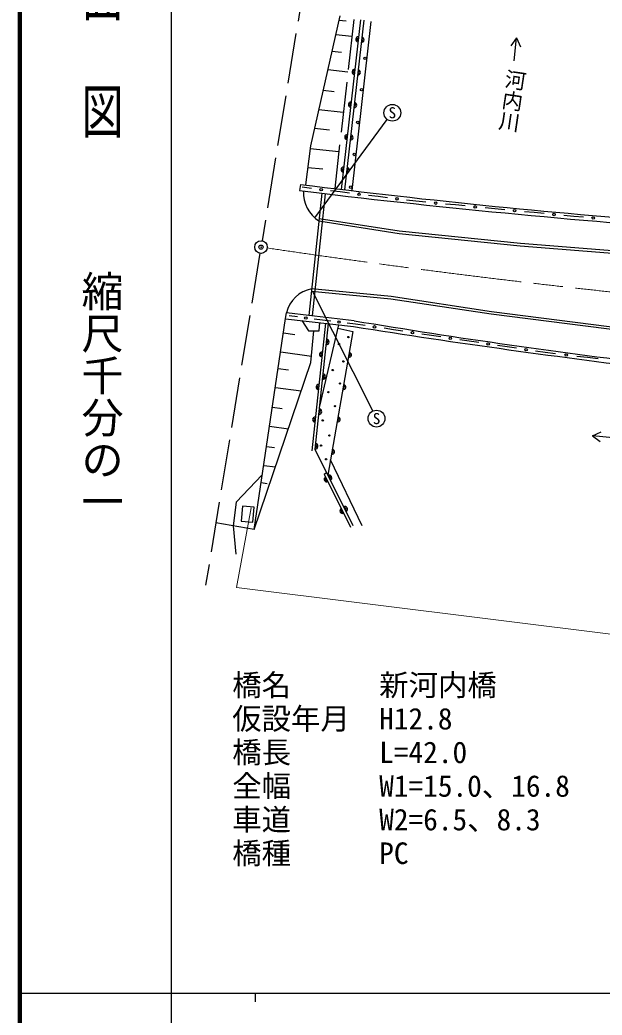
# Model space of a CAD drawing. Units: millimetres, scale not verified. Extents: x 40000 to 680000, y 20000 to 380000.
# Drawn here: x 40000 to 109328, y 202409 to 320786 of the extents above; entities that cross this region are included whole.
import ezdxf
from ezdxf.enums import TextEntityAlignment as Align

# ---------------------------------------------------------------- set-up
doc = ezdxf.new("R2010")
doc.units = ezdxf.units.MM
doc.header["$LTSCALE"] = 1000
doc.header["$PDMODE"] = 32
doc.header["$PDSIZE"] = 500
doc.linetypes.add('CHAIN', pattern=[18.5, 12, -1.5, 3.5, -1.5])
doc.linetypes.add('DASHED', pattern=[7.5, 6, -1.5])
for name, color, linetype, lineweight in [('M-BGD', 7, 'Continuous', 25), ('M-BGD-EXST', 7, 'Continuous', 25), ('M-BMK', 2, 'CHAIN', 13), ('M-BMK-SRVR', 3, 'Continuous', 25), ('M-STR-HTXT', 7, 'Continuous', 13), ('M-STR-STR1', 1, 'Continuous', 25), ('M-TTL', 2, 'Continuous', 140), ('M-TTL-BAND', 7, 'Continuous', 25)]:
    doc.layers.add(name, color=color, linetype=linetype, lineweight=lineweight)
doc.layers.add('M-BMK-HTXT', color=7, linetype='Continuous')
doc.layers.add('M-OTRS', color=6, linetype='Continuous')
doc.styles.add('@ＭＳ ゴシック', font='')
doc.styles.add('ＭＳ ゴシック', font='')
doc.styles.get('@ＭＳ ゴシック').set_extended_font_data('@MS Gothic')
doc.styles.get('ＭＳ ゴシック').set_extended_font_data('MS Gothic')

msp = doc.modelspace()

# ---------------------------------------------------------------- linework, layer by layer
at = {"layer": 'M-BGD', "linetype": 'DASHED'}
for p, q in [((75302, 333965), (68833, 294500)), ((79761, 320847), (77486, 300720)), ((68590, 293020), (62121, 253555)), ((65746, 263424), (68869, 266668))]:
    msp.add_line(p, q, dxfattribs=at)
at = {"layer": 'M-BGD'}
for p, q in [((78109, 321283), (74599, 305798)), ((80552, 320813), (78270, 300625)), ((77990, 320759), (78871, 320663)), ((80950, 320768), (78668, 300578)), ((81791, 320606), (79516, 300477)), ((77603, 319052), (79534, 318842)), ((77156, 317079), (78303, 316954)), ((76659, 314886), (79057, 314624)), ((76099, 312417), (77408, 312274)), ((75580, 310124), (78513, 309805)), ((75076, 307903), (76858, 307709)), ((74599, 305798), (73997, 301149)), ((74560, 305496), (77983, 305122)), ((74269, 303249), (76078, 303052)), ((74740, 300739), (73611, 300877)), ((76369, 300089), (74797, 285586)), ((78129, 300326), (76999, 300464)), ((79259, 300188), (78129, 300326)), ((82647, 299774), (81518, 299912)), ((83777, 299636), (82647, 299774)), ((87166, 299223), (86036, 299361)), ((88340, 299109), (87166, 299223)), ((91862, 298769), (90688, 298883)), ((93036, 298656), (91862, 298769)), ((96558, 298316), (95384, 298429)), ((97732, 298202), (96558, 298316)), ((75650, 297170), (85181, 295687)), ((101255, 297862), (100081, 297975)), ((102429, 297748), (101255, 297862)), ((105951, 297408), (104777, 297522)), ((107111, 297312), (105951, 297408)), ((75616, 296871), (85143, 295390)), ((85143, 295390), (99587, 293931)), ((85181, 295687), (99615, 294230)), ((99587, 293931), (119013, 292365)), ((99615, 294230), (119035, 292665)), ((84185, 287573), (74710, 288493)), ((84222, 287871), (74742, 288791)), ((96176, 286068), (84222, 287871)), ((96135, 285771), (84185, 287573)), ((73062, 285447), (72075, 285567)), ((79821, 285000), (74399, 285632)), ((117441, 283066), (96135, 285771)), ((117475, 283364), (96176, 286068)), ((67901, 260182), (71643, 285249)), ((73555, 285025), (74351, 283799)), ((76373, 284697), (74762, 269530)), ((76024, 285086), (75037, 285207)), ((76726, 284656), (75139, 269707)), ((75651, 283799), (75709, 284775)), ((77927, 284516), (75684, 274840)), ((77011, 284966), (76024, 285086)), ((79973, 284606), (78986, 284726)), ((81101, 284437), (79973, 284606)), ((71391, 283564), (72726, 283380)), ((74351, 283799), (75651, 283799)), ((74645, 280037), (75009, 283799)), ((79663, 283724), (76664, 266649)), ((77867, 284101), (79663, 283724)), ((84484, 283930), (83357, 284099)), ((85612, 283761), (84484, 283930)), ((88996, 283254), (87868, 283423)), ((90123, 283085), (88996, 283254)), ((93507, 282578), (92379, 282747)), ((94635, 282409), (93507, 282578)), ((98018, 281902), (96890, 282071)), ((99146, 281733), (98018, 281902)), ((71054, 281305), (74719, 280798)), ((102529, 281226), (101402, 281395)), ((103793, 281072), (102529, 281226)), ((107582, 280610), (106319, 280764)), ((108845, 280455), (107582, 280610)), ((67901, 260182), (74645, 280037)), ((70757, 279315), (71969, 279147)), ((70422, 277071), (73493, 276645)), ((70073, 274733), (71246, 274570)), ((69734, 272462), (71967, 272152)), ((69375, 270056), (70317, 269925)), ((75139, 269707), (79663, 260636)), ((69038, 267799), (70423, 267607)), ((80740, 260594), (76982, 268456)), ((76216, 266770), (76519, 266940)), ((76216, 266770), (79375, 260437)), ((68733, 265758), (69457, 265658)), ((65746, 263424), (65402, 260607)), ((67901, 260182), (63335, 260959)), ((65402, 260607), (65700, 257253))]:
    msp.add_line(p, q, dxfattribs=at)
msp.add_lwpolyline([(66495, 262956), (66339, 261173), (67744, 261050), (67900, 262833)], close=True, dxfattribs=at)
for centre, radius in [((81101, 316209), 150), ((80688, 312493), 150), ((80244, 308593), 150), ((79816, 304785), 150), ((75870, 300601), 150), ((79388, 300885), 150), ((80388, 300050), 150), ((84907, 299498), 150), ((89514, 298996), 150), ((94210, 298542), 150), ((98906, 298089), 150), ((103603, 297635), 150), ((108271, 297217), 150), ((74049, 285327), 150), ((77999, 284846), 150), ((82229, 284268), 150), ((79124, 283060), 80), ((86740, 283592), 150), ((91251, 282916), 150), ((77993, 282229), 80), ((95763, 282240), 150), ((100274, 281564), 150), ((105056, 280918), 150), ((78525, 280166), 80), ((77261, 279135), 80), ((78126, 277538), 80), ((76729, 276507), 80), ((77527, 274843), 80), ((76063, 273147), 80), ((76862, 271350), 80), ((75864, 270152), 80), ((76463, 268522), 80)]:
    msp.add_circle(centre, radius, dxfattribs=at)
for centre, radius, start, end in [((80287, 318470), 300, 83.55124, 263.55124), ((80287, 318470), 150, 83.55124, 263.55124), ((80685, 318423), 300, 263.55124, 83.55124), ((80685, 318423), 150, 263.55124, 83.55124), ((79849, 314594), 300, 83.55124, 263.55124), ((79849, 314594), 150, 83.55124, 263.55124), ((80247, 314548), 300, 263.55124, 83.55124), ((80247, 314548), 150, 263.55124, 83.55124), ((79411, 310719), 300, 83.55124, 263.55124), ((79411, 310719), 150, 83.55124, 263.55124), ((79809, 310673), 300, 263.55124, 83.55124), ((79809, 310673), 150, 263.55124, 83.55124), ((78973, 306844), 300, 83.55124, 263.55124), ((78973, 306844), 150, 83.55124, 263.55124), ((79371, 306797), 300, 263.55124, 83.55124), ((79371, 306797), 150, 263.55124, 83.55124), ((78535, 302968), 300, 83.55124, 263.55124), ((78535, 302968), 150, 83.55124, 263.55124), ((78933, 302922), 300, 263.55124, 83.55124), ((78933, 302922), 150, 263.55124, 83.55124), ((77640, 300162), 3864, 176.20108, 238.40634), ((195459, 1311714), 1018589, 263.26343, 266.08142), ((75384, 285117), 3730, 99.90635, 167.24072), ((212469, 1080636), 806617, 260.53477, 263.19094), ((76496, 282483), 320, 263.93821, 83.93821), ((76496, 282483), 160, 263.93821, 83.93821), ((75979, 280992), 300, 83.93821, 263.93821), ((75979, 280992), 150, 83.93821, 263.93821), ((79176, 280948), 300, 260.03889, 80.03889), ((79176, 280948), 150, 260.03889, 80.03889), ((76056, 278347), 320, 263.93821, 83.93821), ((76056, 278347), 160, 263.93821, 83.93821), ((75567, 277114), 300, 83.93821, 263.93821), ((75567, 277114), 150, 83.93821, 263.93821), ((78501, 277107), 300, 260.03889, 80.03889), ((78501, 277107), 150, 260.03889, 80.03889), ((75155, 273235), 300, 83.93821, 263.93821), ((75617, 274210), 320, 263.93821, 83.93821), ((75617, 274210), 160, 263.93821, 83.93821), ((77827, 273266), 300, 260.03889, 80.03889), ((75155, 273235), 150, 83.93821, 263.93821), ((77827, 273266), 150, 260.03889, 80.03889), ((75178, 270073), 320, 263.93821, 83.93821), ((75178, 270073), 160, 263.93821, 83.93821), ((77152, 269425), 300, 260.03889, 80.03889), ((77152, 269425), 150, 260.03889, 80.03889), ((76535, 266130), 300, 116.50899, 296.50899), ((76831, 266314), 320, 296.50899, 116.50899), ((76831, 266314), 160, 296.50899, 116.50899), ((76535, 266130), 150, 116.50899, 296.50899), ((78688, 262591), 320, 296.50899, 116.50899), ((78404, 262383), 300, 116.50899, 296.50899), ((78404, 262383), 150, 116.50899, 296.50899), ((78688, 262591), 160, 296.50899, 116.50899)]:
    msp.add_arc(centre, radius, start, end, dxfattribs=at)
at = {"layer": 'M-BGD-EXST'}
for p, q in [((99149, 318650), (98468, 317718)), ((98853, 315909), (99149, 318650)), ((99149, 318650), (99616, 317594)), ((75110, 297242), (83752, 308937)), ((74861, 288478), (82020, 274255)), ((108173, 271320), (109225, 271795)), ((111027, 271034), (108173, 271320)), ((108173, 271320), (109110, 270646))]:
    msp.add_line(p, q, dxfattribs=at)
for centre in [(84346, 309741), (82469, 273361)]:
    msp.add_circle(centre, 1000, dxfattribs=at)
at = {"layer": 'M-BMK'}
msp.add_arc((219124, 1301640), 1019035, 261.55423, 267.12075, dxfattribs=at)
at = {"layer": 'M-BMK-SRVR'}
msp.add_circle((68712, 293760), 750, dxfattribs=at)
msp.add_point((68712, 293760), dxfattribs=at)
at = {"layer": 'M-OTRS'}
msp.add_point((68712, 293760), dxfattribs=at)
at = {"layer": 'M-STR-HTXT'}
for p, q in [((65811, 253273), (67547, 262751)), ((179788, 239036), (65811, 253273))]:
    msp.add_line(p, q, dxfattribs=at)
at = {"layer": 'M-STR-STR1'}
for p, q in [((73396, 301224), (73287, 300478)), ((75974, 300157), (74399, 285632)), ((71643, 285249), (71746, 285941)), ((74399, 285632), (71746, 285941)), ((71643, 285248), (79740, 284305))]:
    msp.add_line(p, q, dxfattribs=at)
for centre, radius, start, end in [((189287, 1224995), 931013, 262.84937, 265.72056), ((195459, 1311714), 1018589, 263.1112, 263.26343), ((239682, 1297033), 1025280, 261.0253, 263.11429)]:
    msp.add_arc(centre, radius, start, end, dxfattribs=at)
at = {"layer": 'M-TTL'}
msp.add_line((40000, 380000), (40000, 20000), dxfattribs=at)
at = {"layer": 'M-TTL-BAND'}
for p, q in [((58000, 370000), (58000, 20000)), ((40000, 205000), (579000, 205000)), ((68000, 205000), (68000, 204000))]:
    msp.add_line(p, q, dxfattribs=at)

# ---------------------------------------------------------------- texts
at = {"layer": 'M-BGD-EXST', "style": 'ＭＳ ゴシック'}
for p in [(84346, 309741), (82469, 273361)]:
    msp.add_text('S', height=1320, dxfattribs=at).set_placement(p, align=Align.MIDDLE_CENTER)
at = {"layer": 'M-BMK-HTXT', "style": '@ＭＳ ゴシック'}
msp.add_text('河内川', height=1833, rotation=261.634, dxfattribs=at).set_placement((97179, 311386), align=Align.BOTTOM_CENTER)
at = {"layer": 'M-STR-HTXT', "style": 'ＭＳ ゴシック'}
for s, p in [('橋名\u3000\u3000\u3000新河内橋', (65287, 242948)), ('仮設年月\u3000H12.8', (65287, 238948)), ('橋長\u3000\u3000\u3000L=42.0', (65287, 234948)), ('全幅\u3000\u3000\u3000W1=15.0、16.8', (65287, 230948)), ('車道\u3000\u3000\u3000W2=6.5、8.3', (65287, 226948)), ('橋種\u3000\u3000\u3000PC', (65287, 222948))]:
    msp.add_text(s, height=2566, dxfattribs=at).set_placement(p, align=Align.TOP_LEFT)
at = {"layer": 'M-TTL-BAND', "style": '@ＭＳ ゴシック', "width": 1.4}
msp.add_text('平  面  図', height=3666, rotation=270, dxfattribs=at).set_placement((49777, 306475), align=Align.MIDDLE_RIGHT)
at = {"layer": 'M-TTL-BAND', "style": '@ＭＳ ゴシック'}
msp.add_text('縮尺千分の一', height=3666, rotation=270, dxfattribs=at).set_placement((49777, 261030), align=Align.MIDDLE_RIGHT)

doc.saveas('drawing.dxf')
